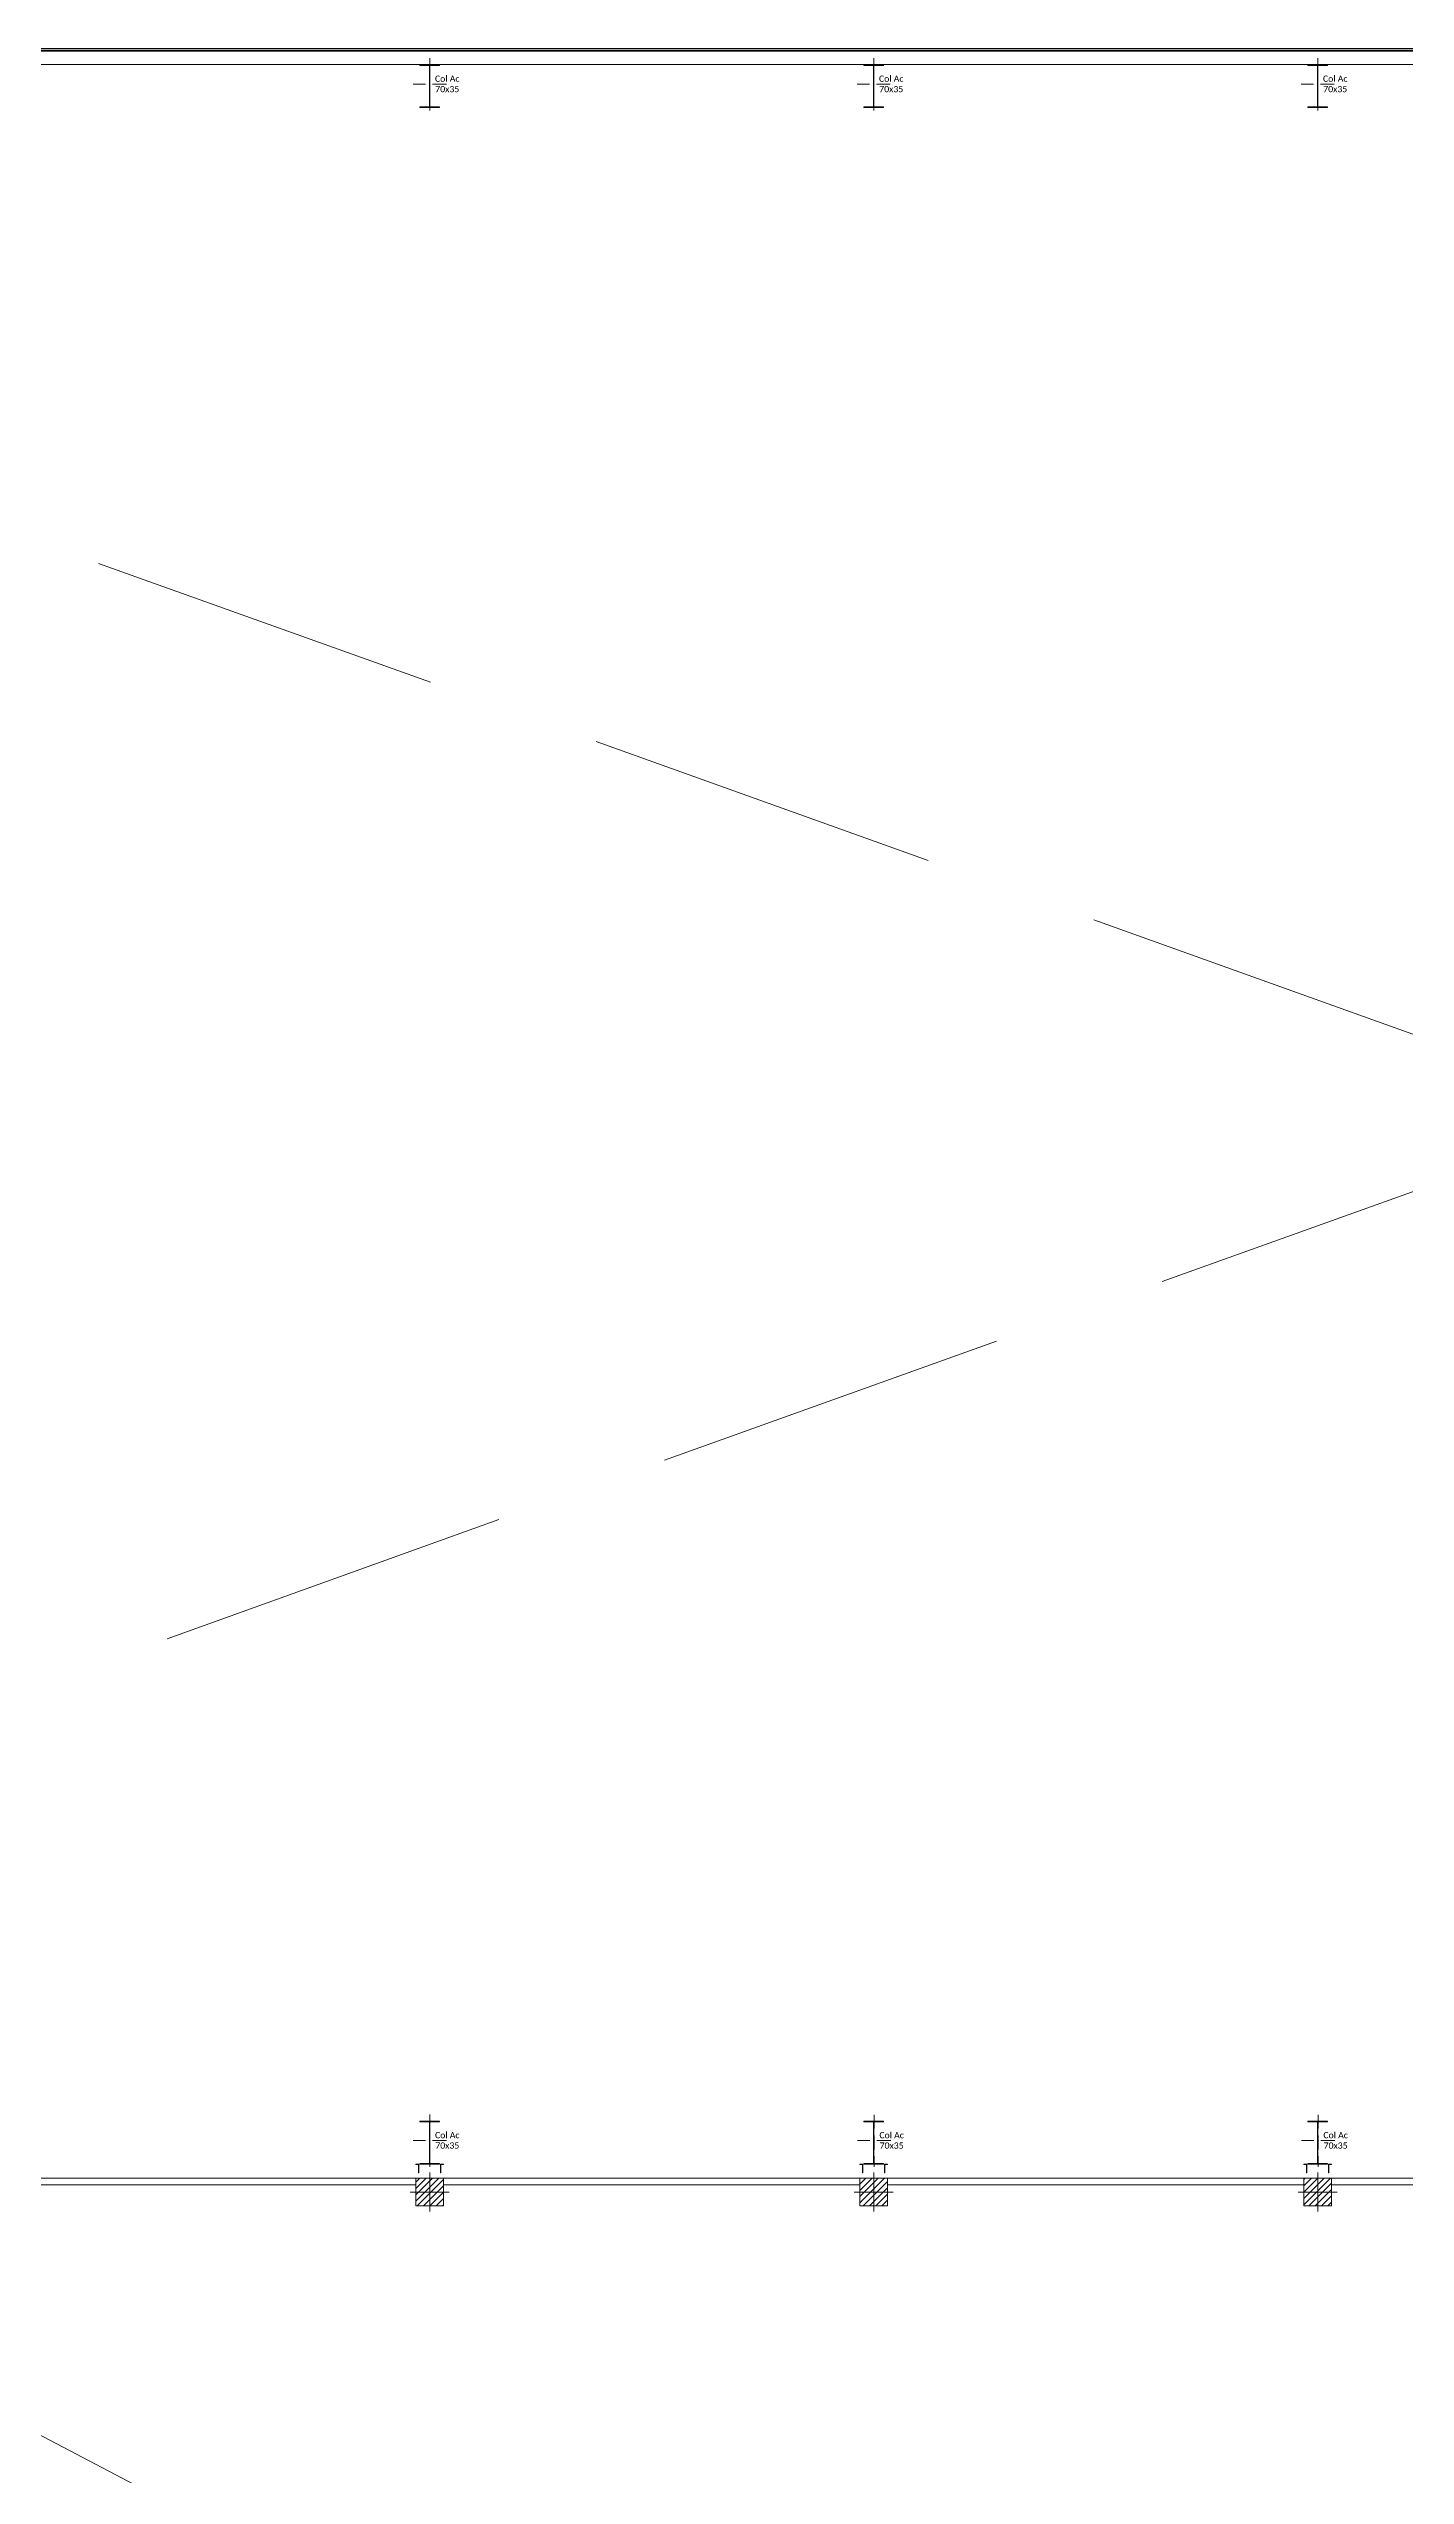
# Model space of a CAD drawing. Header units: millimetres. Extents: x 14 to 290, y 66 to 213.
# Drawn here: x 205.86 to 230.31, y 89.3 to 133.01 of the extents above; entities that cross this region are included whole.
import ezdxf

# ---------------------------------------------------------------- set-up
doc = ezdxf.new("R2010")
doc.units = ezdxf.units.MM
doc.linetypes.add('HIDDEN', pattern=[9.525, 6.35, -3.175])
doc.linetypes.add('OCASA_TODAS_r08$0$HIDDEN', pattern=[0.375, 0.25, -0.125])
for name, color, linetype, lineweight in [('OCASA_TODAS_r08$0$00-', 252, 'Continuous', 15), ('OCASA_TODAS_r08$0$CERRAMIENTO CHAPA', 252, 'Continuous', 20), ('OCASA_TODAS_r08$0$CGC COLUMNAS', 252, 'Continuous', 20), ('OCASA_TODAS_r08$0$CGC COLUMNAS EJES', 252, 'Continuous', 20), ('OCASA_TODAS_r08$0$CGC COLUMNAS HATCH', 252, 'Continuous', 20), ('OCASA_TODAS_r08$0$COLUMNAS ACERO', 252, 'Continuous', 20), ('OCASA_TODAS_r08$0$DESCRIP COLUMNAS', 252, 'Continuous', 20), ('OCASA_TODAS_r08$0$EJES COL FE', 252, 'Continuous', 20), ('OCASA_TODAS_r08$0$LINEA_DE_PROYECCION', 252, 'HIDDEN', 15), ('OCASA_TODAS_r08$0$MURO BLOQUE CEMENTO 18', 252, 'Continuous', 20)]:
    doc.layers.add(name, color=color, linetype=linetype, lineweight=lineweight)
doc.styles.add('OCASA_TODAS_r08$0$Standard', font='txt')

# ---------------------------------------------------------------- blocks, each defined once
blk = doc.blocks.new('OCASA_TODAS_r08$0$Columna nave 1')
at = {"layer": 'OCASA_TODAS_r08$0$00-', "color": 4}
for points in [[(-175, 374.798322), (175, 374.798322), (175, 387.498322), (-175, 387.498322)], [(-3.2, -374.801678), (3.2, -374.801678), (3.2, 374.798322), (-3.2, 374.798322)], [(-175, -387.498322), (175, -387.498322), (175, -374.798322), (-175, -374.798322)]]:
    blk.add_lwpolyline(points, close=True, dxfattribs=at)
blk = doc.blocks.new('OCASA_TODAS_r08$0$COL ACERO 75 X 50')
at = {"layer": 'OCASA_TODAS_r08$0$EJES COL FE', "color": 252, "linetype": 'OCASA_TODAS_r08$0$HIDDEN'}
for p, q in [((104.763401, -684.220664, -0.572955), (104.763401, -683.620664, -0.572955)), ((105.229249, -683.920664, -0.572955), (104.288401, -683.920664, -0.572955))]:
    blk.add_line(p, q, dxfattribs=at)
at = {"layer": 'OCASA_TODAS_r08$0$DESCRIP COLUMNAS', "insert": (104.916559, -683.868448, -0.372955), "char_height": 0.1125, "attachment_point": 1, "rotation": 270, "style": 'OCASA_TODAS_r08$0$Standard'}
blk.add_mtext_dynamic_manual_height_columns('\\pxqc;{\\fCalibri Light|b0|i0|c0|p34;Col Ac \\P70x35}', width=0.737699, gutter_width=12.5, heights=[0], dxfattribs=at)
blk = doc.blocks.new('OCASA_TODAS_r08$0$Estructura metalica')
at = {"layer": 'OCASA_TODAS_r08$0$00-', "xscale": 0.001, "yscale": 0.001, "zscale": 0.001}
for p in [(491.063667, 729.446352), (499.063667, 729.446352), (507.063667, 729.446352)]:
    blk.add_blockref('OCASA_TODAS_r08$0$Columna nave 1', p, dxfattribs=at)
at = {"layer": 'OCASA_TODAS_r08$0$00-', "color": 8, "xscale": 0.001, "yscale": 0.001, "zscale": 0.001}
for p in [(491.063667, 692.406352), (499.063667, 692.406352), (507.063667, 692.406352)]:
    blk.add_blockref('OCASA_TODAS_r08$0$Columna nave 1', p, dxfattribs=at)
at = {"layer": 'OCASA_TODAS_r08$0$COLUMNAS ACERO', "rotation": 90}
for p in [(-192.857026, 624.720729, 0.572946), (-184.857026, 624.720729, 0.572946), (-176.857026, 624.720729, 0.572946), (-192.856756, 587.680862, 0.572971), (-184.849907, 587.6801, 0.57295), (-176.849907, 587.6801, 0.57295)]:
    blk.add_blockref('OCASA_TODAS_r08$0$COL ACERO 75 X 50', p, dxfattribs=at)
blk = doc.blocks.new('OCASA_TODAS_r08$0$EJES_DE_LA_COLUMNA')
at = {"layer": 'OCASA_TODAS_r08$0$CGC COLUMNAS EJES'}
for p, q in [((-0.5, 0), (0.5, 0)), ((0, -0.5), (0, 0.5))]:
    blk.add_line(p, q, dxfattribs=at)
blk = doc.blocks.new('OCASA_TODAS_r08$0$Estructura 2P para Arquitectura')
at = {"layer": 'OCASA_TODAS_r08$0$CGC COLUMNAS'}
for points in [[(32.749, 305.85), (33.249, 305.85), (33.249, 306.35), (32.749, 306.35), (32.749, 305.85)], [(32.749, 305.85), (33.249, 305.85), (33.249, 306.35), (32.749, 306.35), (32.749, 305.85)], [(32.749, 305.85), (33.249, 305.85), (33.249, 306.35), (32.749, 306.35), (32.749, 305.85)], [(32.749, 305.85), (33.249, 305.85), (33.249, 306.35), (32.749, 306.35), (32.749, 305.85)], [(40.749, 305.85), (41.249, 305.85), (41.249, 306.35), (40.749, 306.35), (40.749, 305.85)], [(40.749, 305.85), (41.249, 305.85), (41.249, 306.35), (40.749, 306.35), (40.749, 305.85)], [(40.749, 305.85), (41.249, 305.85), (41.249, 306.35), (40.749, 306.35), (40.749, 305.85)], [(40.749, 305.85), (41.249, 305.85), (41.249, 306.35), (40.749, 306.35), (40.749, 305.85)], [(48.749, 305.85), (49.249, 305.85), (49.249, 306.35), (48.749, 306.35), (48.749, 305.85)], [(48.749, 305.85), (49.249, 305.85), (49.249, 306.35), (48.749, 306.35), (48.749, 305.85)], [(48.749, 305.85), (49.249, 305.85), (49.249, 306.35), (48.749, 306.35), (48.749, 305.85)], [(48.749, 305.85), (49.249, 305.85), (49.249, 306.35), (48.749, 306.35), (48.749, 305.85)]]:
    blk.add_lwpolyline(points, close=True, dxfattribs=at)
at = {"layer": 'OCASA_TODAS_r08$0$CGC COLUMNAS HATCH'}
for p, q in [((32.749, 305.936, 0), (33.163, 306.35, 0)), ((32.749, 306.163, 0), (32.936, 306.35, 0)), ((32.749, 306.276, 0), (32.823, 306.35, 0)), ((32.749, 306.05, 0), (33.05, 306.35, 0)), ((32.749, 305.936, 0), (33.163, 306.35, 0)), ((32.749, 306.163, 0), (32.936, 306.35, 0)), ((32.749, 306.276, 0), (32.823, 306.35, 0)), ((32.749, 306.05, 0), (33.05, 306.35, 0)), ((32.776, 305.85, 0), (33.249, 306.323, 0)), ((32.776, 305.85, 0), (33.249, 306.323, 0)), ((32.889, 305.85, 0), (33.249, 306.21, 0)), ((32.889, 305.85, 0), (33.249, 306.21, 0)), ((33.002, 305.85, 0), (33.249, 306.097, 0)), ((33.002, 305.85, 0), (33.249, 306.097, 0)), ((40.749, 305.904, 0), (41.195, 306.35, 0)), ((40.749, 306.13, 0), (40.969, 306.35, 0)), ((40.749, 306.243, 0), (40.856, 306.35, 0)), ((40.749, 306.017, 0), (41.082, 306.35, 0)), ((40.749, 305.904, 0), (41.195, 306.35, 0)), ((40.749, 306.13, 0), (40.969, 306.35, 0)), ((40.749, 306.243, 0), (40.856, 306.35, 0)), ((40.749, 306.017, 0), (41.082, 306.35, 0)), ((40.809, 305.85, 0), (41.249, 306.291, 0)), ((40.809, 305.85, 0), (41.249, 306.291, 0)), ((40.922, 305.85, 0), (41.249, 306.177, 0)), ((40.922, 305.85, 0), (41.249, 306.177, 0)), ((41.035, 305.85, 0), (41.249, 306.064, 0)), ((41.035, 305.85, 0), (41.249, 306.064, 0)), ((48.749, 305.871, 0), (49.228, 306.35, 0)), ((48.749, 306.097, 0), (49.002, 306.35, 0)), ((48.749, 306.21, 0), (48.889, 306.35, 0)), ((48.749, 306.323, 0), (48.776, 306.35, 0)), ((48.749, 305.984, 0), (49.115, 306.35, 0)), ((48.749, 305.871, 0), (49.228, 306.35, 0)), ((48.749, 306.097, 0), (49.002, 306.35, 0)), ((48.749, 306.21, 0), (48.889, 306.35, 0)), ((48.749, 306.323, 0), (48.776, 306.35, 0)), ((48.749, 305.984, 0), (49.115, 306.35, 0)), ((48.841, 305.85, 0), (49.249, 306.258, 0)), ((48.841, 305.85, 0), (49.249, 306.258, 0)), ((48.954, 305.85, 0), (49.249, 306.145, 0)), ((48.954, 305.85, 0), (49.249, 306.145, 0)), ((49.068, 305.85, 0), (49.249, 306.032, 0)), ((49.068, 305.85, 0), (49.249, 306.032, 0)), ((33.115, 305.85, 0), (33.249, 305.984, 0)), ((33.115, 305.85, 0), (33.249, 305.984, 0)), ((33.228, 305.85, 0), (33.249, 305.871, 0)), ((33.228, 305.85, 0), (33.249, 305.871, 0)), ((41.148, 305.85, 0), (41.249, 305.951, 0)), ((41.148, 305.85, 0), (41.249, 305.951, 0)), ((49.181, 305.85, 0), (49.249, 305.918, 0)), ((49.181, 305.85, 0), (49.249, 305.918, 0))]:
    blk.add_line(p, q, dxfattribs=at)
at = {"layer": 'OCASA_TODAS_r08$0$CGC COLUMNAS EJES', "xscale": 0.7, "yscale": 0.7}
for p in [(32.999, 306.1, 0), (32.999, 306.1, 0), (40.999, 306.1, 0), (40.999, 306.1, 0), (48.999, 306.1, 0), (48.999, 306.1, 0)]:
    blk.add_blockref('OCASA_TODAS_r08$0$EJES_DE_LA_COLUMNA', p, dxfattribs=at)

msp = doc.modelspace()

# ---------------------------------------------------------------- linework, layer by layer
at = {"layer": 'OCASA_TODAS_r08$0$CERRAMIENTO CHAPA'}
for points in [[(180.995, 133.015), (285.197, 133.015), (285.197, 109.133), (285.167, 109.133), (285.167, 132.985), (180.995, 132.985)], [(180.995, 132.725), (284.907, 132.725), (284.907, 109.133), (285.147, 109.133), (285.147, 132.965), (180.995, 132.965)]]:
    msp.add_lwpolyline(points, dxfattribs=at)
at = {"layer": 'OCASA_TODAS_r08$0$COLUMNAS ACERO'}
for points in [[(212.531, 94.754), (212.525, 94.754), (212.525, 94.901), (212.475, 94.901), (212.475, 94.907), (212.531, 94.907), (212.531, 94.754)], [(212.919, 94.754), (212.925, 94.754), (212.925, 94.901), (212.975, 94.901), (212.975, 94.907), (212.919, 94.907), (212.919, 94.754)], [(220.531, 94.754), (220.525, 94.754), (220.525, 94.901), (220.475, 94.901), (220.475, 94.907), (220.531, 94.907), (220.531, 94.754)], [(220.919, 94.754), (220.925, 94.754), (220.925, 94.901), (220.975, 94.901), (220.975, 94.907), (220.919, 94.907), (220.919, 94.754)], [(228.531, 94.754), (228.525, 94.754), (228.525, 94.901), (228.475, 94.901), (228.475, 94.907), (228.531, 94.907), (228.531, 94.754)], [(228.919, 94.754), (228.925, 94.754), (228.925, 94.901), (228.975, 94.901), (228.975, 94.907), (228.919, 94.907), (228.919, 94.754)]]:
    msp.add_lwpolyline(points, dxfattribs=at)
at = {"layer": 'OCASA_TODAS_r08$0$LINEA_DE_PROYECCION'}
for p, q in [((284.475, 95.907), (180.976, 132.977)), ((181.095, 94.726), (284.475, 131.807)), ((196.975, 94.607), (244.725, 69.577))]:
    msp.add_line(p, q, dxfattribs=at)
at = {"layer": 'OCASA_TODAS_r08$0$MURO BLOQUE CEMENTO 18'}
for points in [[(204.975, 94.657), (204.975, 94.537), (212.475, 94.537), (212.475, 94.657), (204.975, 94.657)], [(212.975, 94.657), (212.975, 94.537), (220.475, 94.537), (220.475, 94.657), (212.975, 94.657)], [(220.975, 94.657), (220.975, 94.537), (228.475, 94.537), (228.475, 94.657), (220.975, 94.657)], [(228.975, 94.657), (228.975, 94.537), (236.475, 94.537), (236.475, 94.657), (228.975, 94.657)]]:
    msp.add_lwpolyline(points, dxfattribs=at)

# ---------------------------------------------------------------- block references
at = {"color": 163, "true_color": 0x7d8ab6}
msp.add_blockref('OCASA_TODAS_r08$0$Estructura 2P para Arquitectura', (179.726, -211.693), dxfattribs=at)
msp.add_blockref('OCASA_TODAS_r08$0$Estructura metalica', (-278.339, -597.109, 0))

doc.saveas('drawing.dxf')
